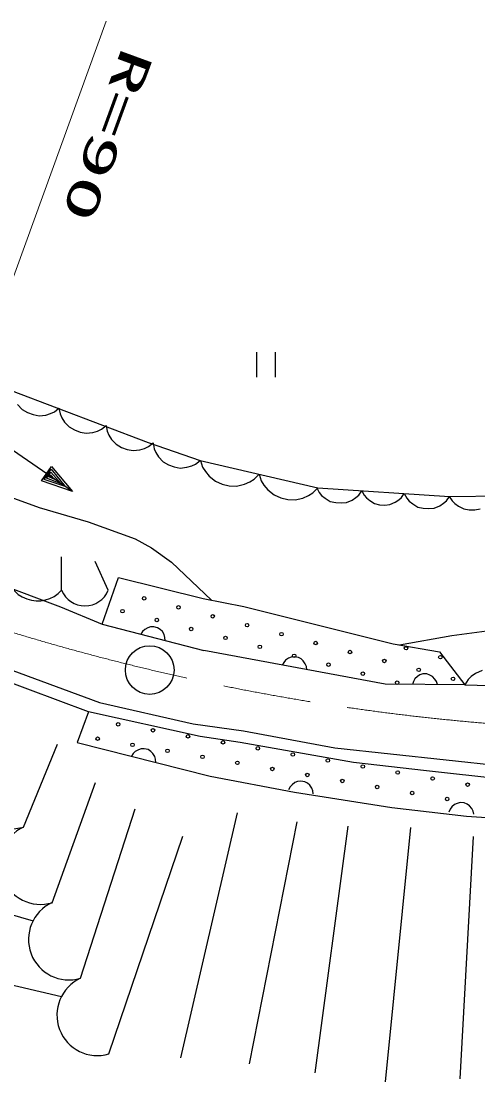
# Model space of a CAD drawing. Units: millimetres, scale not verified. Extents: x 40000 to 680000, y 20000 to 380000.
# Drawn here: x 160128 to 178333, y 257922 to 300206 of the extents above; entities that cross this region are included whole.
import ezdxf
from ezdxf.enums import TextEntityAlignment as Align

# ---------------------------------------------------------------- set-up
doc = ezdxf.new("R2010")
doc.units = ezdxf.units.MM
doc.header["$LTSCALE"] = 1000
doc.linetypes.add('CHAIN', pattern=[18.5, 12, -1.5, 3.5, -1.5])
for name, color, linetype, lineweight in [('M-BGD', 7, 'Continuous', 25), ('M-BMK', 2, 'CHAIN', 13), ('M-BMK-SRVR', 3, 'Continuous', 25), ('M-STR-HTXT', 7, 'Continuous', 13)]:
    doc.layers.add(name, color=color, linetype=linetype, lineweight=lineweight)
doc.styles.add('ＭＳ ゴシック', font='')
doc.styles.get('ＭＳ ゴシック').set_extended_font_data('MS Gothic')

msp = doc.modelspace()

# ---------------------------------------------------------------- linework, layer by layer
at = {"layer": 'M-BGD'}
for p, q in [((169507, 287010), (169508, 286010)), ((170268, 286011), (170267, 287011)), ((159722, 285484), (165186, 283404)), ((159981, 284920), (160164, 284724)), ((160164, 284724), (160375, 284603)), ((160375, 284603), (160600, 284520)), ((161298, 284561), (161452, 284632)), ((161452, 284632), (161634, 284777)), ((161634, 284777), (161677, 284548)), ((162169, 281456), (158124, 284240)), ((160600, 284520), (160839, 284474)), ((160839, 284474), (161106, 284504)), ((161106, 284504), (161298, 284561)), ((161677, 284548), (161748, 284394)), ((161748, 284394), (161857, 284226)), ((161857, 284226), (162040, 284030)), ((162040, 284030), (162251, 283910)), ((162251, 283910), (162476, 283826)), ((162476, 283826), (162715, 283781)), ((162715, 283781), (162982, 283810)), ((162982, 283810), (163174, 283867)), ((163174, 283867), (163328, 283938)), ((163328, 283938), (163510, 284084)), ((163510, 284084), (163553, 283855)), ((163553, 283855), (163624, 283700)), ((163624, 283700), (163732, 283532)), ((163732, 283532), (163916, 283337)), ((163916, 283337), (164127, 283216)), ((165186, 283404), (167262, 282697)), ((165204, 283244), (165386, 283390)), ((165386, 283390), (165429, 283161)), ((164127, 283216), (164352, 283133)), ((164352, 283133), (164591, 283087)), ((164591, 283087), (164858, 283116)), ((164858, 283116), (165050, 283173)), ((165050, 283173), (165204, 283244)), ((165429, 283161), (165500, 283007)), ((165500, 283007), (165608, 282839)), ((165608, 282839), (165792, 282643)), ((165792, 282643), (166003, 282522)), ((166003, 282522), (166228, 282439)), ((166734, 282423), (166925, 282480)), ((166925, 282480), (167080, 282551)), ((167080, 282551), (167262, 282697)), ((167262, 282697), (171950, 281600)), ((167276, 282693), (167362, 282427)), ((160941, 281877), (161338, 282453)), ((161039, 281931), (161322, 282343)), ((161137, 281985), (161307, 282232)), ((161235, 282039), (161291, 282121)), ((161469, 281938), (161235, 282039)), ((161291, 282121), (161469, 281938)), ((161307, 282232), (161716, 281768)), ((161322, 282343), (161881, 281655)), ((161338, 282453), (162169, 281456)), ((166228, 282439), (166467, 282393)), ((166467, 282393), (166734, 282423)), ((167362, 282427), (167469, 282254)), ((167469, 282254), (167623, 282070)), ((167623, 282070), (167871, 281864)), ((169418, 281946), (169613, 282147)), ((169613, 282147), (169698, 281880)), ((162169, 281456), (160941, 281877)), ((161881, 281655), (161039, 281931)), ((161716, 281768), (161137, 281985)), ((167871, 281864), (168140, 281752)), ((168140, 281752), (168421, 281686)), ((168421, 281686), (168712, 281667)), ((168712, 281667), (169025, 281742)), ((169025, 281742), (169245, 281838)), ((169245, 281838), (169418, 281946)), ((169698, 281880), (169806, 281707)), ((169806, 281707), (169960, 281523)), ((159719, 281234), (160849, 280813)), ((169960, 281523), (170208, 281317)), ((170208, 281317), (170477, 281205)), ((170477, 281205), (170758, 281139)), ((171049, 281121), (171362, 281195)), ((171362, 281195), (171582, 281292)), ((171582, 281292), (171755, 281399)), ((171755, 281399), (171950, 281600)), ((171910, 281603), (172006, 281416)), ((171950, 281600), (177199, 281260)), ((172006, 281416), (172107, 281301)), ((172107, 281301), (172244, 281184)), ((173322, 281114), (173472, 281213)), ((173472, 281213), (173587, 281314)), ((173587, 281314), (173707, 281486)), ((173707, 281486), (173797, 281310)), ((173797, 281310), (173893, 281202)), ((173893, 281202), (174022, 281091)), ((175182, 281118), (175290, 281214)), ((175290, 281214), (175403, 281377)), ((175403, 281377), (175499, 281190)), ((175499, 281190), (175600, 281075)), ((177080, 281088), (177199, 281260)), ((177197, 281260), (177307, 281081)), ((177199, 281260), (182497, 281309)), ((160849, 280813), (162795, 280243)), ((170758, 281139), (171049, 281121)), ((172244, 281184), (172453, 281062)), ((172453, 281062), (172666, 281013)), ((172666, 281013), (172881, 280999)), ((172881, 280999), (173099, 281021)), ((173099, 281021), (173322, 281114)), ((174022, 281091), (174219, 280976)), ((174219, 280976), (174420, 280929)), ((174420, 280929), (174624, 280916)), ((174624, 280916), (174829, 280937)), ((174829, 280937), (175040, 281025)), ((175040, 281025), (175182, 281118)), ((175600, 281075), (175737, 280958)), ((175737, 280958), (175945, 280836)), ((175945, 280836), (176158, 280787)), ((176158, 280787), (176374, 280773)), ((176374, 280773), (176592, 280795)), ((176592, 280795), (176814, 280888)), ((176814, 280888), (176965, 280987)), ((176965, 280987), (177080, 281088)), ((177307, 281081), (177416, 280974)), ((177416, 280974), (177561, 280868)), ((177561, 280868), (177778, 280762)), ((178210, 280730), (178426, 280768)), ((177778, 280762), (177994, 280728)), ((177994, 280728), (178210, 280730)), ((153445, 279958), (161697, 276852)), ((162795, 280243), (164668, 279563)), ((164668, 279563), (165323, 279210)), ((164668, 279563), (165323, 279210)), ((165323, 279210), (166124, 278635)), ((161739, 277516), (161739, 278851)), ((163599, 277517), (163074, 278661)), ((166124, 278635), (167709, 277124)), ((163359, 276167), (164002, 278023)), ((164002, 278023), (167382, 277184)), ((167382, 277184), (169003, 276872)), ((161697, 276852), (163359, 276167)), ((169003, 276872), (174954, 275385)), ((163359, 276167), (167409, 275113)), ((177301, 275709), (181402, 276283)), ((162810, 272667), (154280, 275846)), ((164969, 275872), (164900, 275766)), ((165052, 275953), (164969, 275872)), ((165174, 276025), (165052, 275953)), ((165286, 276058), (165174, 276025)), ((165412, 276066), (165286, 276058)), ((165567, 276026), (165412, 276066)), ((165673, 275957), (165567, 276026)), ((165755, 275874), (165673, 275957)), ((165827, 275752), (165755, 275874)), ((165859, 275640), (165827, 275752)), ((175210, 275341), (177301, 275709)), ((157110, 275303), (163245, 273040)), ((165868, 275514), (165859, 275640)), ((174954, 275385), (176809, 275068)), ((174637, 273773), (167409, 275113)), ((170896, 274853), (170786, 274812)), ((171021, 274870), (170896, 274853)), ((171178, 274841), (171021, 274870)), ((176809, 275068), (177811, 273750)), ((170593, 274645), (170531, 274534)), ((170670, 274732), (170593, 274645)), ((170786, 274812), (170670, 274732)), ((171289, 274780), (171178, 274841)), ((171376, 274703), (171289, 274780)), ((171456, 274586), (171376, 274703)), ((171497, 274477), (171456, 274586)), ((171515, 274352), (171497, 274477)), ((175926, 274084), (175825, 273984)), ((176027, 274143), (175926, 274084)), ((176147, 274182), (176027, 274143)), ((176307, 274181), (176147, 274182)), ((176427, 274140), (176307, 274181)), ((176526, 274079), (176427, 274140)), ((176625, 273979), (176526, 274079)), ((178073, 274078), (177943, 273956)), ((178245, 274199), (178073, 274078)), ((178501, 274317), (178245, 274199)), ((177811, 273750), (174637, 273773)), ((175765, 273885), (175724, 273765)), ((175825, 273984), (175765, 273885)), ((176685, 273878), (176625, 273979)), ((176724, 273758), (176685, 273878)), ((177943, 273956), (177811, 273750)), ((177811, 273750), (183974, 273555)), ((163245, 273040), (166980, 272198)), ((162810, 272667), (162355, 271446)), ((167266, 271692), (162810, 272667)), ((166980, 272198), (168995, 271917)), ((168995, 271917), (172637, 271237)), ((168853, 271448), (167266, 271692)), ((160224, 268079), (161570, 271381)), ((162355, 271446), (167666, 270106)), ((164676, 271087), (164594, 271005)), ((164798, 271160), (164676, 271087)), ((164910, 271194), (164798, 271160)), ((165036, 271203), (164910, 271194)), ((165191, 271164), (165036, 271203)), ((165297, 271096), (165191, 271164)), ((165380, 271013), (165297, 271096)), ((173381, 270653), (168853, 271448)), ((172637, 271237), (180451, 270386)), ((164594, 271005), (164526, 270899)), ((165452, 270892), (165380, 271013)), ((165486, 270780), (165452, 270892)), ((165495, 270654), (165486, 270780)), ((176286, 270313), (173381, 270653)), ((179655, 269948), (176286, 270313)), ((161358, 265063), (163096, 269856)), ((167666, 270106), (171023, 269466)), ((171041, 269848), (170926, 269767)), ((171150, 269890), (171041, 269848)), ((171275, 269909), (171150, 269890)), ((171433, 269882), (171275, 269909)), ((171544, 269822), (171433, 269882)), ((171633, 269746), (171544, 269822)), ((170850, 269678), (170790, 269567)), ((170926, 269767), (170850, 269678)), ((171023, 269466), (174899, 268858)), ((171714, 269631), (171633, 269746)), ((171756, 269522), (171714, 269631)), ((171775, 269397), (171756, 269522)), ((177401, 268971), (177293, 268880)), ((177506, 269023), (177401, 268971)), ((177629, 269053), (177506, 269023)), ((177788, 269039), (177629, 269053)), ((177904, 268990), (177788, 269039)), ((177999, 268922), (177904, 268990)), ((162492, 262048), (164670, 268808)), ((166489, 258872), (168750, 268649)), ((174899, 268858), (177879, 268513)), ((177225, 268785), (177175, 268669)), ((177293, 268880), (177225, 268785)), ((177879, 268513), (185997, 267937)), ((178091, 268814), (177999, 268922)), ((178142, 268709), (178091, 268814)), ((178172, 268586), (178142, 268709)), ((169231, 258635), (171134, 268292)), ((171854, 258279), (173161, 268114)), ((163626, 259032), (166578, 267712)), ((174655, 257922), (175664, 268056)), ((177636, 258043), (178168, 267699)), ((155379, 265823), (160601, 264344)), ((159032, 261950), (161732, 261323))]:
    msp.add_line(p, q, dxfattribs=at)
for centre in [(165028, 277194), (164166, 276687), (166397, 276838), (167765, 276481), (165534, 276331), (169134, 276125), (166903, 275975), (170503, 275769), (168272, 275619), (169640, 275263), (171871, 275413), (175471, 275207), (171009, 274907), (173240, 275057), (176840, 274851), (172378, 274551), (174609, 274701), (173746, 274195), (175977, 274345), (177346, 273989), (175115, 273838), (163991, 272175), (165384, 271935), (163174, 271599), (166778, 271694), (168172, 271454), (164567, 271358), (165961, 271118), (169565, 271213), (170959, 270973), (167355, 270877), (168748, 270637), (172352, 270732), (170142, 270396), (171535, 270156), (173746, 270492), (175140, 270251), (172929, 269915), (176533, 270011), (177927, 269771), (174323, 269675), (175716, 269434), (177110, 269194)]:
    msp.add_circle(centre, 70, dxfattribs=at)
for centre, radius, start, end in [((160787, 278388), 1291, 182.7596, 317.5199), ((162669, 277904), 1007, 202.6447, 337.405), ((159765, 269627), 1615, 114.6871, 286.5244), ((160899, 266611), 1615, 114.6871, 286.5244), ((162033, 263596), 1615, 114.6871, 286.5244), ((163166, 260580), 1615, 114.6871, 286.5244)]:
    msp.add_arc(centre, radius, start, end, dxfattribs=at)
at = {"layer": 'M-BMK'}
msp.add_arc((186229, 362606), 90710, 250.01189, 269.82801, dxfattribs=at)
at = {"layer": 'M-BMK-SRVR'}
msp.add_circle((165251, 274338), 970, dxfattribs=at)
at = {"layer": 'M-STR-HTXT'}
msp.add_line((155223, 277361), (163511, 300206), dxfattribs=at)

# ---------------------------------------------------------------- texts
at = {"layer": 'M-STR-HTXT', "style": 'ＭＳ ゴシック', "width": 2}
msp.add_text('R=90', height=1320, rotation=249.925, dxfattribs=at).set_placement((163807, 299390), align=Align.BOTTOM_LEFT)

doc.saveas('drawing.dxf')
